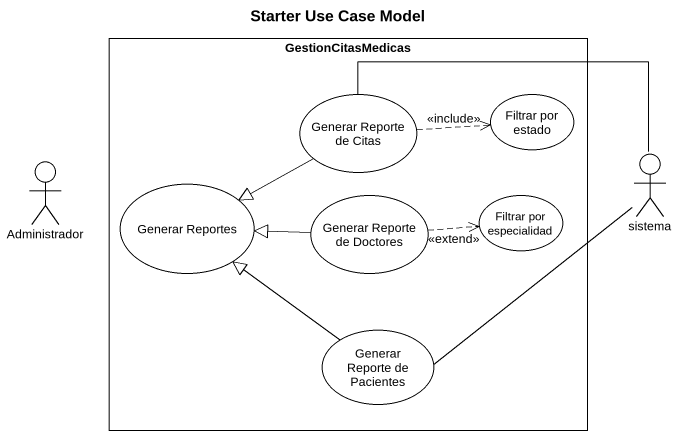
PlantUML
@startuml
title Starter Use Case Model
rectangle GestionCitasMedicas {
  usecase "Generar Reporte de Citas" as Generar_Reporte_de_Citas
  usecase "Filtrar por estado" as Filtrar_por_estado
  usecase "Generar Reportes" as Generar_Reportes
  usecase "Generar Reporte de Doctores" as Generar_Reporte_de_Doctores
  usecase "Filtrar por especialidad" as Filtrar_por_especialidad
  usecase "Generar Reporte de Pacientes" as Generar_Reporte_de_Pacientes
}
actor sistema
actor Administrador
Generar_Reporte_de_Citas .right.> Filtrar_por_estado : <<include>>
Generar_Reporte_de_Citas -right- sistema
Generar_Reporte_de_Citas -left-|> Generar_Reportes
Generar_Reporte_de_Doctores -left-|> Generar_Reportes
Generar_Reporte_de_Doctores .right.> Filtrar_por_especialidad : <<extend>>
Generar_Reporte_de_Pacientes -right- sistema
Generar_Reporte_de_Pacientes -up-|> Generar_Reportes
@enduml
